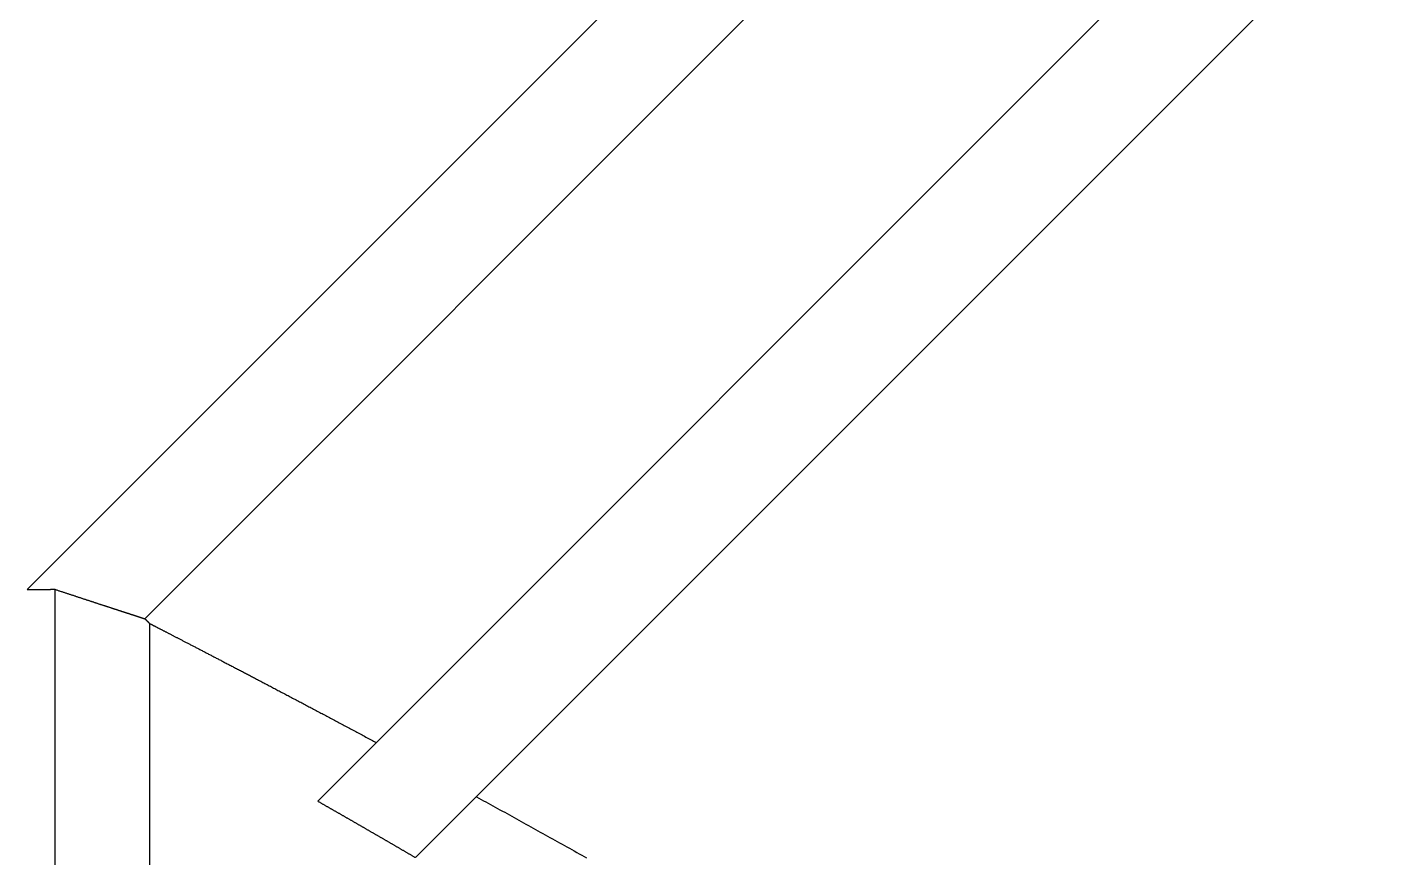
# Model space of a CAD drawing. Header units: millimetres. Extents: x -1292 to 2253, y 326 to 453.
# Drawn here: x 2092.69511 to 2092.73249, y 359.965 to 359.9878 of the extents above; entities that cross this region are included whole.
import ezdxf

# ---------------------------------------------------------------- set-up
doc = ezdxf.new("R2010")
doc.units = ezdxf.units.MM
doc.header["$LTSCALE"] = 0.5
doc.layers.add('Esgoto', color=5, linetype='ByLayer')

msp = doc.modelspace()

# ---------------------------------------------------------------- linework, layer by layer
at = {"layer": 'Esgoto', "color": 2}
for p, q in [((2092.751684, 360.028932), (2092.695111, 359.972359)), ((2092.751684, 360.024901), (2092.698341, 359.971558)), ((2092.758684, 360.022145), (2092.703091, 359.966551)), ((2092.760805, 360.020024), (2092.705781, 359.965)), ((2092.695111, 359.972359), (2092.695117, 359.972359)), ((2092.695117, 359.972359), (2092.695123, 359.972359)), ((2092.695123, 359.972359), (2092.695129, 359.972359)), ((2092.695129, 359.972359), (2092.695135, 359.972359)), ((2092.695135, 359.972359), (2092.695141, 359.972359)), ((2092.695141, 359.972359), (2092.695147, 359.972359)), ((2092.695147, 359.972359), (2092.695153, 359.972359)), ((2092.695153, 359.972359), (2092.695159, 359.972359)), ((2092.695159, 359.972359), (2092.695165, 359.972359)), ((2092.695165, 359.972359), (2092.695171, 359.972359)), ((2092.695171, 359.972359), (2092.695177, 359.97236)), ((2092.695177, 359.97236), (2092.695183, 359.97236)), ((2092.695183, 359.97236), (2092.695189, 359.97236)), ((2092.695189, 359.97236), (2092.695194, 359.97236)), ((2092.695194, 359.97236), (2092.6952, 359.97236)), ((2092.6952, 359.97236), (2092.695206, 359.97236)), ((2092.695206, 359.97236), (2092.695212, 359.97236)), ((2092.695212, 359.97236), (2092.695218, 359.97236)), ((2092.695218, 359.97236), (2092.695224, 359.97236)), ((2092.695224, 359.97236), (2092.69523, 359.97236)), ((2092.69523, 359.97236), (2092.695236, 359.97236)), ((2092.695236, 359.97236), (2092.695242, 359.97236)), ((2092.695242, 359.97236), (2092.695248, 359.97236)), ((2092.695248, 359.97236), (2092.695254, 359.97236)), ((2092.695254, 359.97236), (2092.69526, 359.97236)), ((2092.69526, 359.97236), (2092.695266, 359.97236)), ((2092.695266, 359.97236), (2092.695272, 359.972361)), ((2092.695272, 359.972361), (2092.695278, 359.972361)), ((2092.695278, 359.972361), (2092.695284, 359.972361)), ((2092.695284, 359.972361), (2092.69529, 359.972361)), ((2092.69529, 359.972361), (2092.695296, 359.972361)), ((2092.695296, 359.972361), (2092.695302, 359.972361)), ((2092.695302, 359.972361), (2092.695308, 359.972361)), ((2092.695308, 359.972361), (2092.695313, 359.972361)), ((2092.695313, 359.972361), (2092.695319, 359.972361)), ((2092.695319, 359.972361), (2092.695325, 359.972361)), ((2092.695325, 359.972361), (2092.695331, 359.972361)), ((2092.695331, 359.972361), (2092.695337, 359.972361)), ((2092.695337, 359.972361), (2092.695343, 359.972361)), ((2092.695343, 359.972361), (2092.695349, 359.972361)), ((2092.695349, 359.972361), (2092.695355, 359.972361)), ((2092.695355, 359.972361), (2092.695361, 359.972361)), ((2092.695361, 359.972361), (2092.695367, 359.972362)), ((2092.695367, 359.972362), (2092.695373, 359.972362)), ((2092.695373, 359.972362), (2092.695379, 359.972362)), ((2092.695379, 359.972362), (2092.695385, 359.972362)), ((2092.695385, 359.972362), (2092.695391, 359.972362)), ((2092.695391, 359.972362), (2092.695397, 359.972362)), ((2092.695397, 359.972362), (2092.695403, 359.972362)), ((2092.695403, 359.972362), (2092.695409, 359.972362)), ((2092.695409, 359.972362), (2092.695415, 359.972362)), ((2092.695415, 359.972362), (2092.695421, 359.972362)), ((2092.695421, 359.972362), (2092.695427, 359.972362)), ((2092.695427, 359.972362), (2092.695432, 359.972362)), ((2092.695432, 359.972362), (2092.695438, 359.972362)), ((2092.695438, 359.972362), (2092.695444, 359.972362)), ((2092.695444, 359.972362), (2092.69545, 359.972362)), ((2092.69545, 359.972362), (2092.695456, 359.972362)), ((2092.695456, 359.972362), (2092.695462, 359.972363)), ((2092.695462, 359.972363), (2092.695468, 359.972363)), ((2092.695468, 359.972363), (2092.695474, 359.972363)), ((2092.695474, 359.972363), (2092.69548, 359.972363)), ((2092.69548, 359.972363), (2092.695486, 359.972363)), ((2092.695486, 359.972363), (2092.695492, 359.972363)), ((2092.695492, 359.972363), (2092.695498, 359.972363)), ((2092.695498, 359.972363), (2092.695504, 359.972363)), ((2092.695504, 359.972363), (2092.69551, 359.972363)), ((2092.69551, 359.972363), (2092.695516, 359.972363)), ((2092.695516, 359.972363), (2092.695522, 359.972363)), ((2092.695522, 359.972363), (2092.695528, 359.972363)), ((2092.695528, 359.972363), (2092.695534, 359.972363)), ((2092.695534, 359.972363), (2092.69554, 359.972363)), ((2092.69554, 359.972363), (2092.695546, 359.972363)), ((2092.695546, 359.972363), (2092.695551, 359.972363)), ((2092.695551, 359.972363), (2092.695557, 359.972363)), ((2092.695557, 359.972363), (2092.695563, 359.972364)), ((2092.695563, 359.972364), (2092.695569, 359.972364)), ((2092.695569, 359.972364), (2092.695575, 359.972364)), ((2092.695575, 359.972364), (2092.695581, 359.972364)), ((2092.695581, 359.972364), (2092.695587, 359.972364)), ((2092.695587, 359.972364), (2092.695593, 359.972364)), ((2092.695593, 359.972364), (2092.695599, 359.972364)), ((2092.695599, 359.972364), (2092.695605, 359.972364)), ((2092.695605, 359.972364), (2092.695611, 359.972364)), ((2092.695611, 359.972364), (2092.695617, 359.972364)), ((2092.695617, 359.972364), (2092.695623, 359.972364)), ((2092.695623, 359.972364), (2092.695629, 359.972364)), ((2092.695629, 359.972364), (2092.695635, 359.972364)), ((2092.695635, 359.972364), (2092.695641, 359.972364)), ((2092.695641, 359.972364), (2092.695647, 359.972364)), ((2092.695647, 359.972364), (2092.695653, 359.972364)), ((2092.695653, 359.972364), (2092.695659, 359.972365)), ((2092.695659, 359.972365), (2092.695665, 359.972365)), ((2092.695665, 359.972365), (2092.69567, 359.972365)), ((2092.69567, 359.972365), (2092.695676, 359.972365)), ((2092.695676, 359.972365), (2092.695682, 359.972365)), ((2092.695682, 359.972365), (2092.695688, 359.972365)), ((2092.695688, 359.972365), (2092.695694, 359.972365)), ((2092.695694, 359.972365), (2092.6957, 359.972365)), ((2092.6957, 359.972365), (2092.695706, 359.972365)), ((2092.695706, 359.972365), (2092.695712, 359.972365)), ((2092.695712, 359.972365), (2092.695718, 359.972365)), ((2092.695718, 359.972365), (2092.695724, 359.972365)), ((2092.695724, 359.972365), (2092.69573, 359.972365)), ((2092.69573, 359.972365), (2092.695736, 359.972365)), ((2092.695736, 359.972365), (2092.695742, 359.972365)), ((2092.695742, 359.972365), (2092.695748, 359.972365)), ((2092.695748, 359.972365), (2092.695754, 359.972365)), ((2092.695754, 359.972365), (2092.69576, 359.972366)), ((2092.69576, 359.972366), (2092.695766, 359.972366)), ((2092.695766, 359.972366), (2092.695772, 359.972366)), ((2092.695772, 359.972366), (2092.695778, 359.972366)), ((2092.695778, 359.972366), (2092.695784, 359.972366)), ((2092.695784, 359.972366), (2092.695789, 359.972366)), ((2092.695789, 359.972366), (2092.695795, 359.972366)), ((2092.695795, 359.972366), (2092.695802, 359.972366)), ((2092.695802, 359.972366), (2092.695807, 359.972366)), ((2092.695807, 359.972366), (2092.695813, 359.972366)), ((2092.695813, 359.972366), (2092.695819, 359.972366)), ((2092.695819, 359.972366), (2092.695825, 359.972366)), ((2092.695825, 359.972366), (2092.695831, 359.972366)), ((2092.695831, 359.972366), (2092.695837, 359.972366)), ((2092.695837, 359.972366), (2092.695843, 359.972366)), ((2092.695843, 359.972366), (2092.695849, 359.972367)), ((2092.695849, 359.972367), (2092.695855, 359.972367)), ((2092.695855, 359.972367), (2092.695861, 359.972367)), ((2092.695861, 359.972367), (2092.695867, 359.972367)), ((2092.695867, 359.972367), (2092.695886, 359.97236)), ((2092.695867, 359.972367), (2092.695868, 359.918224)), ((2092.695886, 359.97236), (2092.695906, 359.972354)), ((2092.695906, 359.972354), (2092.695925, 359.972348)), ((2092.695925, 359.972348), (2092.695944, 359.972341)), ((2092.695944, 359.972341), (2092.695963, 359.972335)), ((2092.695963, 359.972335), (2092.695983, 359.972329)), ((2092.695983, 359.972329), (2092.696002, 359.972322)), ((2092.696002, 359.972322), (2092.696021, 359.972316)), ((2092.696021, 359.972316), (2092.69604, 359.97231)), ((2092.69604, 359.97231), (2092.696058, 359.972304)), ((2092.696058, 359.972304), (2092.696077, 359.972297)), ((2092.696077, 359.972297), (2092.696096, 359.972291)), ((2092.696096, 359.972291), (2092.696115, 359.972285)), ((2092.696115, 359.972285), (2092.696133, 359.972279)), ((2092.696133, 359.972279), (2092.696152, 359.972273)), ((2092.696152, 359.972273), (2092.696171, 359.972267)), ((2092.696171, 359.972267), (2092.696189, 359.97226)), ((2092.696189, 359.97226), (2092.696208, 359.972254)), ((2092.696208, 359.972254), (2092.696226, 359.972248)), ((2092.696226, 359.972248), (2092.696244, 359.972242)), ((2092.696244, 359.972242), (2092.696263, 359.972236)), ((2092.696263, 359.972236), (2092.696281, 359.97223)), ((2092.696281, 359.97223), (2092.696299, 359.972224)), ((2092.696299, 359.972224), (2092.696317, 359.972218)), ((2092.696317, 359.972218), (2092.696335, 359.972212)), ((2092.696335, 359.972212), (2092.696353, 359.972206)), ((2092.696353, 359.972206), (2092.696371, 359.972201)), ((2092.696371, 359.972201), (2092.696389, 359.972195)), ((2092.696389, 359.972195), (2092.696407, 359.972189)), ((2092.696407, 359.972189), (2092.696425, 359.972183)), ((2092.696425, 359.972183), (2092.696442, 359.972177)), ((2092.696442, 359.972177), (2092.69646, 359.972171)), ((2092.69646, 359.972171), (2092.696477, 359.972166)), ((2092.696477, 359.972166), (2092.696495, 359.97216)), ((2092.696495, 359.97216), (2092.696512, 359.972154)), ((2092.696512, 359.972154), (2092.69653, 359.972148)), ((2092.69653, 359.972148), (2092.696547, 359.972143)), ((2092.696547, 359.972143), (2092.696564, 359.972137)), ((2092.696564, 359.972137), (2092.696582, 359.972131)), ((2092.696582, 359.972131), (2092.696599, 359.972126)), ((2092.696599, 359.972126), (2092.696616, 359.97212)), ((2092.696616, 359.97212), (2092.696633, 359.972115)), ((2092.696633, 359.972115), (2092.69665, 359.972109)), ((2092.69665, 359.972109), (2092.696667, 359.972103)), ((2092.696667, 359.972103), (2092.696683, 359.972098)), ((2092.696683, 359.972098), (2092.6967, 359.972092)), ((2092.6967, 359.972092), (2092.696717, 359.972087)), ((2092.696717, 359.972087), (2092.696734, 359.972081)), ((2092.696734, 359.972081), (2092.69675, 359.972076)), ((2092.69675, 359.972076), (2092.696767, 359.972071)), ((2092.696767, 359.972071), (2092.696783, 359.972065)), ((2092.696783, 359.972065), (2092.6968, 359.97206)), ((2092.6968, 359.97206), (2092.696816, 359.972055)), ((2092.696816, 359.972055), (2092.696832, 359.972049)), ((2092.696832, 359.972049), (2092.696848, 359.972044)), ((2092.696848, 359.972044), (2092.696864, 359.972039)), ((2092.696864, 359.972039), (2092.69688, 359.972033)), ((2092.69688, 359.972033), (2092.696896, 359.972028)), ((2092.696896, 359.972028), (2092.696912, 359.972023)), ((2092.696912, 359.972023), (2092.696928, 359.972018)), ((2092.696928, 359.972018), (2092.696944, 359.972013)), ((2092.696944, 359.972013), (2092.69696, 359.972007)), ((2092.69696, 359.972007), (2092.696975, 359.972002)), ((2092.696975, 359.972002), (2092.696991, 359.971997)), ((2092.696991, 359.971997), (2092.697006, 359.971992)), ((2092.697006, 359.971992), (2092.697022, 359.971987)), ((2092.697022, 359.971987), (2092.697037, 359.971982)), ((2092.697037, 359.971982), (2092.697053, 359.971977)), ((2092.697053, 359.971977), (2092.697068, 359.971972)), ((2092.697068, 359.971972), (2092.697083, 359.971967)), ((2092.697083, 359.971967), (2092.697098, 359.971962)), ((2092.697098, 359.971962), (2092.697113, 359.971957)), ((2092.697113, 359.971957), (2092.697128, 359.971952)), ((2092.697128, 359.971952), (2092.697143, 359.971948)), ((2092.697143, 359.971948), (2092.697158, 359.971943)), ((2092.697158, 359.971943), (2092.697173, 359.971938)), ((2092.697173, 359.971938), (2092.697187, 359.971933)), ((2092.697187, 359.971933), (2092.697202, 359.971928)), ((2092.697202, 359.971928), (2092.697217, 359.971924)), ((2092.697217, 359.971924), (2092.697231, 359.971919)), ((2092.697231, 359.971919), (2092.697245, 359.971914)), ((2092.697245, 359.971914), (2092.69726, 359.971909)), ((2092.69726, 359.971909), (2092.697274, 359.971905)), ((2092.697274, 359.971905), (2092.697288, 359.9719)), ((2092.697288, 359.9719), (2092.697302, 359.971895)), ((2092.697302, 359.971895), (2092.697316, 359.971891)), ((2092.697316, 359.971891), (2092.69733, 359.971886)), ((2092.69733, 359.971886), (2092.697344, 359.971882)), ((2092.697344, 359.971882), (2092.697358, 359.971877)), ((2092.697358, 359.971877), (2092.697372, 359.971873)), ((2092.697372, 359.971873), (2092.697386, 359.971868)), ((2092.697386, 359.971868), (2092.697399, 359.971864)), ((2092.697399, 359.971864), (2092.697413, 359.97186)), ((2092.697413, 359.97186), (2092.697426, 359.971855)), ((2092.697426, 359.971855), (2092.69744, 359.971851)), ((2092.69744, 359.971851), (2092.697453, 359.971846)), ((2092.697453, 359.971846), (2092.697466, 359.971842)), ((2092.697466, 359.971842), (2092.697479, 359.971838)), ((2092.697479, 359.971838), (2092.697492, 359.971834)), ((2092.697492, 359.971834), (2092.697505, 359.971829)), ((2092.697505, 359.971829), (2092.697518, 359.971825)), ((2092.697518, 359.971825), (2092.697531, 359.971821)), ((2092.697531, 359.971821), (2092.697544, 359.971817)), ((2092.697544, 359.971817), (2092.697557, 359.971813)), ((2092.697557, 359.971813), (2092.697569, 359.971809)), ((2092.697569, 359.971809), (2092.697582, 359.971805)), ((2092.697582, 359.971805), (2092.697594, 359.9718)), ((2092.697594, 359.9718), (2092.697607, 359.971796)), ((2092.697607, 359.971796), (2092.697619, 359.971792)), ((2092.697619, 359.971792), (2092.697631, 359.971788)), ((2092.697631, 359.971788), (2092.697643, 359.971784)), ((2092.697643, 359.971784), (2092.697655, 359.971781)), ((2092.697655, 359.971781), (2092.697667, 359.971777)), ((2092.697667, 359.971777), (2092.697679, 359.971773)), ((2092.697679, 359.971773), (2092.697691, 359.971769)), ((2092.697691, 359.971769), (2092.697703, 359.971765)), ((2092.697703, 359.971765), (2092.697715, 359.971761)), ((2092.697715, 359.971761), (2092.697726, 359.971758)), ((2092.697726, 359.971758), (2092.697738, 359.971754)), ((2092.697738, 359.971754), (2092.697749, 359.97175)), ((2092.697749, 359.97175), (2092.697761, 359.971746)), ((2092.697761, 359.971746), (2092.697772, 359.971743)), ((2092.697772, 359.971743), (2092.697783, 359.971739)), ((2092.697783, 359.971739), (2092.697794, 359.971735)), ((2092.697794, 359.971735), (2092.697805, 359.971732)), ((2092.697805, 359.971732), (2092.697816, 359.971728)), ((2092.697816, 359.971728), (2092.697827, 359.971725)), ((2092.697827, 359.971725), (2092.697838, 359.971721)), ((2092.697838, 359.971721), (2092.697849, 359.971718)), ((2092.697849, 359.971718), (2092.697859, 359.971714)), ((2092.697859, 359.971714), (2092.69787, 359.971711)), ((2092.69787, 359.971711), (2092.69788, 359.971708)), ((2092.69788, 359.971708), (2092.697891, 359.971704)), ((2092.697891, 359.971704), (2092.697901, 359.971701)), ((2092.697901, 359.971701), (2092.697911, 359.971698)), ((2092.697911, 359.971698), (2092.697921, 359.971694)), ((2092.697921, 359.971694), (2092.697931, 359.971691)), ((2092.697931, 359.971691), (2092.697941, 359.971688)), ((2092.697941, 359.971688), (2092.697951, 359.971685)), ((2092.697951, 359.971685), (2092.697961, 359.971681)), ((2092.697961, 359.971681), (2092.69797, 359.971678)), ((2092.69797, 359.971678), (2092.69798, 359.971675)), ((2092.69798, 359.971675), (2092.69799, 359.971672)), ((2092.69799, 359.971672), (2092.697999, 359.971669)), ((2092.697999, 359.971669), (2092.698008, 359.971666)), ((2092.698008, 359.971666), (2092.698018, 359.971663)), ((2092.698018, 359.971663), (2092.698027, 359.97166)), ((2092.698027, 359.97166), (2092.698036, 359.971657)), ((2092.698036, 359.971657), (2092.698045, 359.971654)), ((2092.698045, 359.971654), (2092.698054, 359.971651)), ((2092.698054, 359.971651), (2092.698063, 359.971648)), ((2092.698063, 359.971648), (2092.698071, 359.971646)), ((2092.698071, 359.971646), (2092.69808, 359.971643)), ((2092.69808, 359.971643), (2092.698089, 359.97164)), ((2092.698089, 359.97164), (2092.698097, 359.971637)), ((2092.698097, 359.971637), (2092.698105, 359.971635)), ((2092.698105, 359.971635), (2092.698114, 359.971632)), ((2092.698114, 359.971632), (2092.698122, 359.971629)), ((2092.698122, 359.971629), (2092.69813, 359.971627)), ((2092.69813, 359.971627), (2092.698138, 359.971624)), ((2092.698138, 359.971624), (2092.698146, 359.971621)), ((2092.698146, 359.971621), (2092.698154, 359.971619)), ((2092.698154, 359.971619), (2092.698162, 359.971616)), ((2092.698162, 359.971616), (2092.698169, 359.971614)), ((2092.698169, 359.971614), (2092.698177, 359.971611)), ((2092.698177, 359.971611), (2092.698184, 359.971609)), ((2092.698184, 359.971609), (2092.698192, 359.971607)), ((2092.698192, 359.971607), (2092.698199, 359.971604)), ((2092.698199, 359.971604), (2092.698206, 359.971602)), ((2092.698206, 359.971602), (2092.698213, 359.9716)), ((2092.698213, 359.9716), (2092.69822, 359.971597)), ((2092.69822, 359.971597), (2092.698227, 359.971595)), ((2092.698227, 359.971595), (2092.698234, 359.971593)), ((2092.698234, 359.971593), (2092.698241, 359.971591)), ((2092.698241, 359.971591), (2092.698248, 359.971589)), ((2092.698248, 359.971589), (2092.698254, 359.971586)), ((2092.698254, 359.971586), (2092.698261, 359.971584)), ((2092.698261, 359.971584), (2092.698267, 359.971582)), ((2092.698267, 359.971582), (2092.698273, 359.97158)), ((2092.698273, 359.97158), (2092.698279, 359.971578)), ((2092.698279, 359.971578), (2092.698285, 359.971576)), ((2092.698285, 359.971576), (2092.698291, 359.971574)), ((2092.698291, 359.971574), (2092.698297, 359.971572)), ((2092.698297, 359.971572), (2092.698303, 359.971571)), ((2092.698303, 359.971571), (2092.698309, 359.971569)), ((2092.698309, 359.971569), (2092.698314, 359.971567)), ((2092.698314, 359.971567), (2092.69832, 359.971565)), ((2092.69832, 359.971565), (2092.698325, 359.971563)), ((2092.698325, 359.971563), (2092.698331, 359.971562)), ((2092.698331, 359.971562), (2092.698336, 359.97156)), ((2092.698336, 359.97156), (2092.698341, 359.971558)), ((2092.698342, 359.971557), (2092.698341, 359.971558)), ((2092.698343, 359.971556), (2092.698342, 359.971557)), ((2092.698344, 359.971555), (2092.698343, 359.971556)), ((2092.698345, 359.971554), (2092.698344, 359.971555)), ((2092.698346, 359.971553), (2092.698345, 359.971554)), ((2092.698347, 359.971552), (2092.698346, 359.971553)), ((2092.698348, 359.971551), (2092.698347, 359.971552)), ((2092.698349, 359.97155), (2092.698348, 359.971551)), ((2092.69835, 359.971549), (2092.698349, 359.97155)), ((2092.698351, 359.971548), (2092.69835, 359.971549)), ((2092.698352, 359.971547), (2092.698351, 359.971548)), ((2092.698353, 359.971546), (2092.698352, 359.971547)), ((2092.698354, 359.971545), (2092.698353, 359.971546)), ((2092.698355, 359.971544), (2092.698354, 359.971545)), ((2092.698356, 359.971543), (2092.698355, 359.971544)), ((2092.698357, 359.971542), (2092.698356, 359.971543)), ((2092.698358, 359.971541), (2092.698357, 359.971542)), ((2092.698359, 359.97154), (2092.698358, 359.971541)), ((2092.69836, 359.971539), (2092.698359, 359.97154)), ((2092.698361, 359.971538), (2092.69836, 359.971539)), ((2092.698362, 359.971537), (2092.698361, 359.971538)), ((2092.698363, 359.971536), (2092.698362, 359.971537)), ((2092.698364, 359.971535), (2092.698363, 359.971536)), ((2092.698365, 359.971534), (2092.698364, 359.971535)), ((2092.698366, 359.971533), (2092.698365, 359.971534)), ((2092.698367, 359.971532), (2092.698366, 359.971533)), ((2092.698368, 359.971531), (2092.698367, 359.971532)), ((2092.698369, 359.97153), (2092.698368, 359.971531)), ((2092.69837, 359.971529), (2092.698369, 359.97153)), ((2092.698371, 359.971528), (2092.69837, 359.971529)), ((2092.698372, 359.971527), (2092.698371, 359.971528)), ((2092.698373, 359.971526), (2092.698372, 359.971527)), ((2092.698374, 359.971525), (2092.698373, 359.971526)), ((2092.698375, 359.971524), (2092.698374, 359.971525)), ((2092.698376, 359.971523), (2092.698375, 359.971524)), ((2092.698377, 359.971522), (2092.698376, 359.971523)), ((2092.698378, 359.971521), (2092.698377, 359.971522)), ((2092.698379, 359.97152), (2092.698378, 359.971521)), ((2092.69838, 359.971519), (2092.698379, 359.97152)), ((2092.698381, 359.971518), (2092.69838, 359.971519)), ((2092.698382, 359.971517), (2092.698381, 359.971518)), ((2092.698383, 359.971516), (2092.698382, 359.971517)), ((2092.698384, 359.971515), (2092.698383, 359.971516)), ((2092.698385, 359.971514), (2092.698384, 359.971515)), ((2092.698386, 359.971513), (2092.698385, 359.971514)), ((2092.698387, 359.971512), (2092.698386, 359.971513)), ((2092.698388, 359.971511), (2092.698387, 359.971512)), ((2092.698389, 359.97151), (2092.698388, 359.971511)), ((2092.69839, 359.971509), (2092.698389, 359.97151)), ((2092.698391, 359.971508), (2092.69839, 359.971509)), ((2092.698392, 359.971507), (2092.698391, 359.971508)), ((2092.698393, 359.971506), (2092.698392, 359.971507)), ((2092.698394, 359.971505), (2092.698393, 359.971506)), ((2092.698395, 359.971504), (2092.698394, 359.971505)), ((2092.698396, 359.971503), (2092.698395, 359.971504)), ((2092.698397, 359.971502), (2092.698396, 359.971503)), ((2092.698398, 359.971501), (2092.698397, 359.971502)), ((2092.698399, 359.9715), (2092.698398, 359.971501)), ((2092.6984, 359.971499), (2092.698399, 359.9715)), ((2092.698401, 359.971498), (2092.6984, 359.971499)), ((2092.698402, 359.971497), (2092.698401, 359.971498)), ((2092.698403, 359.971496), (2092.698402, 359.971497)), ((2092.698404, 359.971495), (2092.698403, 359.971496)), ((2092.698405, 359.971494), (2092.698404, 359.971495)), ((2092.698406, 359.971493), (2092.698405, 359.971494)), ((2092.698407, 359.971492), (2092.698406, 359.971493)), ((2092.698408, 359.971491), (2092.698407, 359.971492)), ((2092.698409, 359.97149), (2092.698408, 359.971491)), ((2092.69841, 359.971489), (2092.698409, 359.97149)), ((2092.698411, 359.971488), (2092.69841, 359.971489)), ((2092.698412, 359.971487), (2092.698411, 359.971488)), ((2092.698413, 359.971486), (2092.698412, 359.971487)), ((2092.698414, 359.971485), (2092.698413, 359.971486)), ((2092.698415, 359.971484), (2092.698414, 359.971485)), ((2092.698416, 359.971483), (2092.698415, 359.971484)), ((2092.698417, 359.971482), (2092.698416, 359.971483)), ((2092.698418, 359.971481), (2092.698417, 359.971482)), ((2092.698419, 359.97148), (2092.698418, 359.971481)), ((2092.69842, 359.971479), (2092.698419, 359.97148)), ((2092.698421, 359.971478), (2092.69842, 359.971479)), ((2092.698422, 359.971477), (2092.698421, 359.971478)), ((2092.698423, 359.971476), (2092.698422, 359.971477)), ((2092.698424, 359.971475), (2092.698423, 359.971476)), ((2092.698425, 359.971474), (2092.698424, 359.971475)), ((2092.698426, 359.971473), (2092.698425, 359.971474)), ((2092.698427, 359.971472), (2092.698426, 359.971473)), ((2092.698428, 359.971471), (2092.698427, 359.971472)), ((2092.698429, 359.97147), (2092.698428, 359.971471)), ((2092.69843, 359.971469), (2092.698429, 359.97147)), ((2092.698431, 359.971468), (2092.69843, 359.971469)), ((2092.698432, 359.971467), (2092.698431, 359.971468)), ((2092.698433, 359.971466), (2092.698432, 359.971467)), ((2092.698434, 359.971465), (2092.698433, 359.971466)), ((2092.698435, 359.971464), (2092.698434, 359.971465)), ((2092.698436, 359.971463), (2092.698435, 359.971464)), ((2092.698437, 359.971462), (2092.698436, 359.971463)), ((2092.698438, 359.971461), (2092.698437, 359.971462)), ((2092.698439, 359.97146), (2092.698438, 359.971461)), ((2092.69844, 359.971459), (2092.698439, 359.97146)), ((2092.698441, 359.971458), (2092.69844, 359.971459)), ((2092.698442, 359.971457), (2092.698441, 359.971458)), ((2092.698443, 359.971456), (2092.698442, 359.971457)), ((2092.698444, 359.971455), (2092.698443, 359.971456)), ((2092.698445, 359.971454), (2092.698444, 359.971455)), ((2092.698446, 359.971453), (2092.698445, 359.971454)), ((2092.698447, 359.971452), (2092.698446, 359.971453)), ((2092.698448, 359.971451), (2092.698447, 359.971452)), ((2092.698449, 359.97145), (2092.698448, 359.971451)), ((2092.69845, 359.971449), (2092.698449, 359.97145)), ((2092.698451, 359.971448), (2092.69845, 359.971449)), ((2092.698452, 359.971447), (2092.698451, 359.971448)), ((2092.698453, 359.971446), (2092.698452, 359.971447)), ((2092.698454, 359.971445), (2092.698453, 359.971446)), ((2092.698455, 359.971444), (2092.698454, 359.971445)), ((2092.698456, 359.971443), (2092.698455, 359.971444)), ((2092.698457, 359.971442), (2092.698456, 359.971443)), ((2092.698458, 359.971441), (2092.698457, 359.971442)), ((2092.698459, 359.97144), (2092.698458, 359.971441)), ((2092.69846, 359.971439), (2092.698459, 359.97144)), ((2092.698461, 359.971438), (2092.69846, 359.971439)), ((2092.698462, 359.971437), (2092.698461, 359.971438)), ((2092.698463, 359.971436), (2092.698462, 359.971437)), ((2092.698464, 359.971435), (2092.698463, 359.971436)), ((2092.698465, 359.971434), (2092.698464, 359.971435)), ((2092.698466, 359.971433), (2092.698465, 359.971434)), ((2092.698467, 359.971432), (2092.698466, 359.971433)), ((2092.698468, 359.971431), (2092.698467, 359.971432)), ((2092.698468, 359.971431), (2092.698476, 359.971427)), ((2092.698468, 359.971431), (2092.698469, 359.920825)), ((2092.698476, 359.971427), (2092.698484, 359.971423)), ((2092.698484, 359.971423), (2092.698492, 359.971419)), ((2092.698492, 359.971419), (2092.6985, 359.971415)), ((2092.6985, 359.971415), (2092.698509, 359.97141)), ((2092.698509, 359.97141), (2092.698518, 359.971406)), ((2092.698518, 359.971406), (2092.698526, 359.971401)), ((2092.698526, 359.971401), (2092.698536, 359.971396)), ((2092.698536, 359.971396), (2092.698545, 359.971392)), ((2092.698545, 359.971392), (2092.698554, 359.971387)), ((2092.698554, 359.971387), (2092.698564, 359.971382)), ((2092.698564, 359.971382), (2092.698574, 359.971377)), ((2092.698574, 359.971377), (2092.698583, 359.971372)), ((2092.698583, 359.971372), (2092.698593, 359.971367)), ((2092.698593, 359.971367), (2092.698604, 359.971361)), ((2092.698604, 359.971361), (2092.698614, 359.971356)), ((2092.698614, 359.971356), (2092.698625, 359.97135)), ((2092.698625, 359.97135), (2092.698635, 359.971345)), ((2092.698635, 359.971345), (2092.698646, 359.971339)), ((2092.698646, 359.971339), (2092.698657, 359.971334)), ((2092.698657, 359.971334), (2092.698669, 359.971328)), ((2092.698669, 359.971328), (2092.69868, 359.971322)), ((2092.69868, 359.971322), (2092.698691, 359.971316)), ((2092.698691, 359.971316), (2092.698703, 359.97131)), ((2092.698703, 359.97131), (2092.698715, 359.971304)), ((2092.698715, 359.971304), (2092.698727, 359.971298)), ((2092.698727, 359.971298), (2092.698739, 359.971291)), ((2092.698739, 359.971291), (2092.698752, 359.971285)), ((2092.698752, 359.971285), (2092.698764, 359.971279)), ((2092.698764, 359.971279), (2092.698777, 359.971272)), ((2092.698777, 359.971272), (2092.698789, 359.971265)), ((2092.698789, 359.971265), (2092.698802, 359.971259)), ((2092.698802, 359.971259), (2092.698816, 359.971252)), ((2092.698816, 359.971252), (2092.698829, 359.971245)), ((2092.698829, 359.971245), (2092.698842, 359.971238)), ((2092.698842, 359.971238), (2092.698856, 359.971231)), ((2092.698856, 359.971231), (2092.69887, 359.971224)), ((2092.69887, 359.971224), (2092.698884, 359.971217)), ((2092.698884, 359.971217), (2092.698898, 359.97121)), ((2092.698898, 359.97121), (2092.698912, 359.971202)), ((2092.698912, 359.971202), (2092.698926, 359.971195)), ((2092.698926, 359.971195), (2092.698941, 359.971187)), ((2092.698941, 359.971187), (2092.698955, 359.97118)), ((2092.698955, 359.97118), (2092.69897, 359.971172)), ((2092.69897, 359.971172), (2092.698985, 359.971165)), ((2092.698985, 359.971165), (2092.699, 359.971157)), ((2092.699, 359.971157), (2092.699015, 359.971149)), ((2092.699015, 359.971149), (2092.699031, 359.971141)), ((2092.699031, 359.971141), (2092.699046, 359.971133)), ((2092.699046, 359.971133), (2092.699062, 359.971125)), ((2092.699062, 359.971125), (2092.699078, 359.971116)), ((2092.699078, 359.971116), (2092.699094, 359.971108)), ((2092.699094, 359.971108), (2092.69911, 359.9711)), ((2092.69911, 359.9711), (2092.699126, 359.971091)), ((2092.699126, 359.971091), (2092.699143, 359.971083)), ((2092.699143, 359.971083), (2092.699159, 359.971074)), ((2092.699159, 359.971074), (2092.699176, 359.971066)), ((2092.699176, 359.971066), (2092.699193, 359.971057)), ((2092.699193, 359.971057), (2092.69921, 359.971048)), ((2092.69921, 359.971048), (2092.699227, 359.971039)), ((2092.699227, 359.971039), (2092.699244, 359.97103)), ((2092.699244, 359.97103), (2092.699262, 359.971021)), ((2092.699262, 359.971021), (2092.699279, 359.971012)), ((2092.699279, 359.971012), (2092.699297, 359.971003)), ((2092.699297, 359.971003), (2092.699315, 359.970994)), ((2092.699315, 359.970994), (2092.699333, 359.970984)), ((2092.699333, 359.970984), (2092.699351, 359.970975)), ((2092.699351, 359.970975), (2092.69937, 359.970966)), ((2092.69937, 359.970966), (2092.699388, 359.970956)), ((2092.699388, 359.970956), (2092.699407, 359.970946)), ((2092.699407, 359.970946), (2092.699425, 359.970937)), ((2092.699425, 359.970937), (2092.699444, 359.970927)), ((2092.699444, 359.970927), (2092.699463, 359.970917)), ((2092.699463, 359.970917), (2092.699482, 359.970907)), ((2092.699482, 359.970907), (2092.699501, 359.970897)), ((2092.699501, 359.970897), (2092.699521, 359.970887)), ((2092.699521, 359.970887), (2092.69954, 359.970877)), ((2092.69954, 359.970877), (2092.69956, 359.970867)), ((2092.69956, 359.970867), (2092.69958, 359.970857)), ((2092.69958, 359.970857), (2092.6996, 359.970846)), ((2092.6996, 359.970846), (2092.69962, 359.970836)), ((2092.69962, 359.970836), (2092.69964, 359.970825)), ((2092.69964, 359.970825), (2092.69966, 359.970815)), ((2092.69966, 359.970815), (2092.699681, 359.970804)), ((2092.699681, 359.970804), (2092.699701, 359.970794)), ((2092.699701, 359.970794), (2092.699722, 359.970783)), ((2092.699722, 359.970783), (2092.699743, 359.970772)), ((2092.699743, 359.970772), (2092.699764, 359.970761)), ((2092.699764, 359.970761), (2092.699785, 359.97075)), ((2092.699785, 359.97075), (2092.699806, 359.970739)), ((2092.699806, 359.970739), (2092.699828, 359.970728)), ((2092.699828, 359.970728), (2092.699849, 359.970717)), ((2092.699849, 359.970717), (2092.699871, 359.970706)), ((2092.699871, 359.970706), (2092.699892, 359.970694)), ((2092.699892, 359.970694), (2092.699914, 359.970683)), ((2092.699914, 359.970683), (2092.699936, 359.970672)), ((2092.699936, 359.970672), (2092.699959, 359.97066)), ((2092.699959, 359.97066), (2092.699981, 359.970649)), ((2092.699981, 359.970649), (2092.700003, 359.970637)), ((2092.700003, 359.970637), (2092.700026, 359.970625)), ((2092.700026, 359.970625), (2092.700048, 359.970613)), ((2092.700048, 359.970613), (2092.700071, 359.970602)), ((2092.700071, 359.970602), (2092.700094, 359.97059)), ((2092.700094, 359.97059), (2092.700117, 359.970578)), ((2092.700117, 359.970578), (2092.70014, 359.970566)), ((2092.70014, 359.970566), (2092.700163, 359.970554)), ((2092.700163, 359.970554), (2092.700186, 359.970542)), ((2092.700186, 359.970542), (2092.70021, 359.970529)), ((2092.70021, 359.970529), (2092.700234, 359.970517)), ((2092.700234, 359.970517), (2092.700257, 359.970505)), ((2092.700257, 359.970505), (2092.700281, 359.970492)), ((2092.700281, 359.970492), (2092.700305, 359.97048)), ((2092.700305, 359.97048), (2092.700329, 359.970467)), ((2092.700329, 359.970467), (2092.700353, 359.970455)), ((2092.700353, 359.970455), (2092.700378, 359.970442)), ((2092.700378, 359.970442), (2092.700402, 359.970429)), ((2092.700402, 359.970429), (2092.700426, 359.970417)), ((2092.700426, 359.970417), (2092.700451, 359.970404)), ((2092.700451, 359.970404), (2092.700476, 359.970391)), ((2092.700476, 359.970391), (2092.700501, 359.970378)), ((2092.700501, 359.970378), (2092.700526, 359.970365)), ((2092.700526, 359.970365), (2092.700551, 359.970352)), ((2092.700551, 359.970352), (2092.700576, 359.970339)), ((2092.700576, 359.970339), (2092.700601, 359.970325)), ((2092.700601, 359.970325), (2092.700627, 359.970312)), ((2092.700627, 359.970312), (2092.700652, 359.970299)), ((2092.700652, 359.970299), (2092.700678, 359.970285)), ((2092.700678, 359.970285), (2092.700704, 359.970272)), ((2092.700704, 359.970272), (2092.70073, 359.970259)), ((2092.70073, 359.970259), (2092.700756, 359.970245)), ((2092.700756, 359.970245), (2092.700782, 359.970231)), ((2092.700782, 359.970231), (2092.700808, 359.970218)), ((2092.700808, 359.970218), (2092.700834, 359.970204)), ((2092.700834, 359.970204), (2092.700861, 359.97019)), ((2092.700861, 359.97019), (2092.700887, 359.970176)), ((2092.700887, 359.970176), (2092.700914, 359.970162)), ((2092.700914, 359.970162), (2092.700941, 359.970148)), ((2092.700941, 359.970148), (2092.700967, 359.970134)), ((2092.700967, 359.970134), (2092.700994, 359.97012)), ((2092.700994, 359.97012), (2092.701021, 359.970106)), ((2092.701021, 359.970106), (2092.701049, 359.970092)), ((2092.701049, 359.970092), (2092.701076, 359.970078)), ((2092.701076, 359.970078), (2092.701103, 359.970063)), ((2092.701103, 359.970063), (2092.701131, 359.970049)), ((2092.701131, 359.970049), (2092.701158, 359.970034)), ((2092.701158, 359.970034), (2092.701186, 359.97002)), ((2092.701186, 359.97002), (2092.701214, 359.970005)), ((2092.701214, 359.970005), (2092.701242, 359.969991)), ((2092.701242, 359.969991), (2092.70127, 359.969976)), ((2092.70127, 359.969976), (2092.701298, 359.969962)), ((2092.701298, 359.969962), (2092.701326, 359.969947)), ((2092.701326, 359.969947), (2092.701354, 359.969932)), ((2092.701354, 359.969932), (2092.701382, 359.969917)), ((2092.701382, 359.969917), (2092.701411, 359.969902)), ((2092.701411, 359.969902), (2092.701439, 359.969887)), ((2092.701439, 359.969887), (2092.701468, 359.969872)), ((2092.701468, 359.969872), (2092.701497, 359.969857)), ((2092.701497, 359.969857), (2092.701526, 359.969842)), ((2092.701526, 359.969842), (2092.701555, 359.969827)), ((2092.701555, 359.969827), (2092.701584, 359.969811)), ((2092.701584, 359.969811), (2092.701613, 359.969796)), ((2092.701613, 359.969796), (2092.701642, 359.969781)), ((2092.701642, 359.969781), (2092.701671, 359.969765)), ((2092.701671, 359.969765), (2092.701701, 359.96975)), ((2092.701701, 359.96975), (2092.70173, 359.969734)), ((2092.70173, 359.969734), (2092.70176, 359.969719)), ((2092.70176, 359.969719), (2092.70179, 359.969703)), ((2092.70179, 359.969703), (2092.701819, 359.969688)), ((2092.701819, 359.969688), (2092.701849, 359.969672)), ((2092.701849, 359.969672), (2092.701879, 359.969656)), ((2092.701879, 359.969656), (2092.701909, 359.96964)), ((2092.701909, 359.96964), (2092.701939, 359.969625)), ((2092.701939, 359.969625), (2092.70197, 359.969609)), ((2092.70197, 359.969609), (2092.702, 359.969593)), ((2092.702, 359.969593), (2092.70203, 359.969577)), ((2092.70203, 359.969577), (2092.702061, 359.969561)), ((2092.702061, 359.969561), (2092.702091, 359.969545)), ((2092.702091, 359.969545), (2092.702122, 359.969529)), ((2092.702122, 359.969529), (2092.702153, 359.969512)), ((2092.702153, 359.969512), (2092.702184, 359.969496)), ((2092.702184, 359.969496), (2092.702215, 359.96948)), ((2092.702215, 359.96948), (2092.702246, 359.969464)), ((2092.702246, 359.969464), (2092.702277, 359.969447)), ((2092.702277, 359.969447), (2092.702308, 359.969431)), ((2092.702308, 359.969431), (2092.702339, 359.969414)), ((2092.702339, 359.969414), (2092.70237, 359.969398)), ((2092.70237, 359.969398), (2092.702402, 359.969381)), ((2092.702402, 359.969381), (2092.702433, 359.969364)), ((2092.702433, 359.969364), (2092.702465, 359.969348)), ((2092.702465, 359.969348), (2092.702496, 359.969331)), ((2092.702496, 359.969331), (2092.702528, 359.969314)), ((2092.702528, 359.969314), (2092.70256, 359.969298)), ((2092.70256, 359.969298), (2092.702592, 359.969281)), ((2092.702592, 359.969281), (2092.702624, 359.969264)), ((2092.702624, 359.969264), (2092.702656, 359.969247)), ((2092.702656, 359.969247), (2092.702688, 359.96923)), ((2092.702688, 359.96923), (2092.70272, 359.969213)), ((2092.70272, 359.969213), (2092.702752, 359.969196)), ((2092.702752, 359.969196), (2092.702785, 359.969179)), ((2092.702785, 359.969179), (2092.702817, 359.969162)), ((2092.702817, 359.969162), (2092.70285, 359.969144)), ((2092.70285, 359.969144), (2092.702882, 359.969127)), ((2092.702882, 359.969127), (2092.702915, 359.96911)), ((2092.702915, 359.96911), (2092.702948, 359.969093)), ((2092.702948, 359.969093), (2092.70298, 359.969075)), ((2092.70298, 359.969075), (2092.703013, 359.969058)), ((2092.703013, 359.969058), (2092.703046, 359.969041)), ((2092.703046, 359.969041), (2092.703079, 359.969023)), ((2092.703079, 359.969023), (2092.703112, 359.969005)), ((2092.703112, 359.969005), (2092.703145, 359.968988)), ((2092.703145, 359.968988), (2092.703178, 359.96897)), ((2092.703178, 359.96897), (2092.703212, 359.968953)), ((2092.703212, 359.968953), (2092.703245, 359.968935)), ((2092.703245, 359.968935), (2092.703279, 359.968917)), ((2092.703279, 359.968917), (2092.703312, 359.9689)), ((2092.703312, 359.9689), (2092.703345, 359.968882)), ((2092.703345, 359.968882), (2092.703379, 359.968864)), ((2092.703379, 359.968864), (2092.703413, 359.968846)), ((2092.703413, 359.968846), (2092.703446, 359.968828)), ((2092.703446, 359.968828), (2092.70348, 359.96881)), ((2092.70348, 359.96881), (2092.703514, 359.968792)), ((2092.703514, 359.968792), (2092.703548, 359.968774)), ((2092.703548, 359.968774), (2092.703582, 359.968756)), ((2092.703582, 359.968756), (2092.703616, 359.968738)), ((2092.703616, 359.968738), (2092.70365, 359.96872)), ((2092.70365, 359.96872), (2092.703684, 359.968702)), ((2092.703684, 359.968702), (2092.703719, 359.968683)), ((2092.703719, 359.968683), (2092.703753, 359.968665)), ((2092.703753, 359.968665), (2092.703787, 359.968647)), ((2092.703787, 359.968647), (2092.703822, 359.968629)), ((2092.703822, 359.968629), (2092.703856, 359.96861)), ((2092.703856, 359.96861), (2092.703891, 359.968592)), ((2092.703891, 359.968592), (2092.703925, 359.968573)), ((2092.703925, 359.968573), (2092.70396, 359.968555)), ((2092.70396, 359.968555), (2092.703994, 359.968536)), ((2092.703994, 359.968536), (2092.704029, 359.968518)), ((2092.704029, 359.968518), (2092.704064, 359.968499)), ((2092.704064, 359.968499), (2092.704099, 359.968481)), ((2092.704099, 359.968481), (2092.704134, 359.968462)), ((2092.704134, 359.968462), (2092.704169, 359.968444)), ((2092.704169, 359.968444), (2092.704204, 359.968425)), ((2092.704204, 359.968425), (2092.704239, 359.968406)), ((2092.704239, 359.968406), (2092.704274, 359.968387)), ((2092.704274, 359.968387), (2092.704309, 359.968369)), ((2092.704309, 359.968369), (2092.704344, 359.96835)), ((2092.704344, 359.96835), (2092.70438, 359.968331)), ((2092.70438, 359.968331), (2092.704415, 359.968312)), ((2092.704415, 359.968312), (2092.70445, 359.968293)), ((2092.70445, 359.968293), (2092.704486, 359.968274)), ((2092.704486, 359.968274), (2092.704521, 359.968255)), ((2092.704521, 359.968255), (2092.704557, 359.968236)), ((2092.704557, 359.968236), (2092.704592, 359.968217)), ((2092.704592, 359.968217), (2092.704628, 359.968198)), ((2092.704628, 359.968198), (2092.704664, 359.968179)), ((2092.704664, 359.968179), (2092.704699, 359.96816)), ((2092.703091, 359.966551), (2092.703105, 359.966543)), ((2092.703105, 359.966543), (2092.703119, 359.966536)), ((2092.703119, 359.966536), (2092.703133, 359.966528)), ((2092.703133, 359.966528), (2092.703147, 359.96652)), ((2092.703147, 359.96652), (2092.703161, 359.966512)), ((2092.703161, 359.966512), (2092.703175, 359.966504)), ((2092.703175, 359.966504), (2092.703189, 359.966496)), ((2092.703189, 359.966496), (2092.703203, 359.966488)), ((2092.703203, 359.966488), (2092.703217, 359.96648)), ((2092.703217, 359.96648), (2092.703231, 359.966472)), ((2092.703231, 359.966472), (2092.703245, 359.966464)), ((2092.703245, 359.966464), (2092.703258, 359.966456)), ((2092.703258, 359.966456), (2092.703272, 359.966448)), ((2092.703272, 359.966448), (2092.703286, 359.96644)), ((2092.703286, 359.96644), (2092.7033, 359.966432)), ((2092.7033, 359.966432), (2092.703314, 359.966424)), ((2092.703314, 359.966424), (2092.703328, 359.966416)), ((2092.703328, 359.966416), (2092.703342, 359.966408)), ((2092.703342, 359.966408), (2092.703356, 359.9664)), ((2092.703356, 359.9664), (2092.70337, 359.966392)), ((2092.70337, 359.966392), (2092.703384, 359.966384)), ((2092.703384, 359.966384), (2092.703398, 359.966376)), ((2092.703398, 359.966376), (2092.703412, 359.966368)), ((2092.703412, 359.966368), (2092.703426, 359.96636)), ((2092.703426, 359.96636), (2092.70344, 359.966352)), ((2092.70344, 359.966352), (2092.703454, 359.966344)), ((2092.703454, 359.966344), (2092.703468, 359.966337)), ((2092.703468, 359.966337), (2092.703482, 359.966329)), ((2092.703482, 359.966329), (2092.703496, 359.966321)), ((2092.703496, 359.966321), (2092.703509, 359.966313)), ((2092.703509, 359.966313), (2092.703523, 359.966305)), ((2092.703523, 359.966305), (2092.703537, 359.966297)), ((2092.707451, 359.96667), (2092.707516, 359.966635)), ((2092.707516, 359.966635), (2092.70758, 359.9666)), ((2092.70758, 359.9666), (2092.707645, 359.966564)), ((2092.707645, 359.966564), (2092.70771, 359.966529)), ((2092.70771, 359.966529), (2092.707775, 359.966493)), ((2092.707775, 359.966493), (2092.707839, 359.966458)), ((2092.707839, 359.966458), (2092.707904, 359.966422)), ((2092.707904, 359.966422), (2092.707969, 359.966387)), ((2092.707969, 359.966387), (2092.708033, 359.966351)), ((2092.708033, 359.966351), (2092.708098, 359.966316)), ((2092.708098, 359.966316), (2092.708163, 359.96628)), ((2092.703537, 359.966297), (2092.703551, 359.966289)), ((2092.703551, 359.966289), (2092.703565, 359.966281)), ((2092.703565, 359.966281), (2092.703579, 359.966273)), ((2092.703579, 359.966273), (2092.703593, 359.966265)), ((2092.703593, 359.966265), (2092.703607, 359.966257)), ((2092.703607, 359.966257), (2092.703621, 359.966249)), ((2092.703621, 359.966249), (2092.703635, 359.966241)), ((2092.703635, 359.966241), (2092.703649, 359.966233)), ((2092.703649, 359.966233), (2092.703663, 359.966225)), ((2092.703663, 359.966225), (2092.703677, 359.966217)), ((2092.703677, 359.966217), (2092.703691, 359.966209)), ((2092.703691, 359.966209), (2092.703705, 359.966201)), ((2092.703705, 359.966201), (2092.703719, 359.966193)), ((2092.703719, 359.966193), (2092.703733, 359.966185)), ((2092.703733, 359.966185), (2092.703747, 359.966177)), ((2092.703747, 359.966177), (2092.70376, 359.966169)), ((2092.70376, 359.966169), (2092.703774, 359.966161)), ((2092.703774, 359.966161), (2092.703788, 359.966153)), ((2092.703788, 359.966153), (2092.703802, 359.966145)), ((2092.703802, 359.966145), (2092.703816, 359.966137)), ((2092.703816, 359.966137), (2092.70383, 359.966129)), ((2092.70383, 359.966129), (2092.703844, 359.966121)), ((2092.703844, 359.966121), (2092.703858, 359.966113)), ((2092.703858, 359.966113), (2092.703872, 359.966105)), ((2092.703872, 359.966105), (2092.703886, 359.966097)), ((2092.703886, 359.966097), (2092.7039, 359.966089)), ((2092.7039, 359.966089), (2092.703914, 359.966081)), ((2092.703914, 359.966081), (2092.703928, 359.966073)), ((2092.703928, 359.966073), (2092.703942, 359.966065)), ((2092.703942, 359.966065), (2092.703956, 359.966057)), ((2092.703956, 359.966057), (2092.70397, 359.966049)), ((2092.70397, 359.966049), (2092.703983, 359.966041)), ((2092.703983, 359.966041), (2092.703997, 359.966033)), ((2092.703997, 359.966033), (2092.704011, 359.966025)), ((2092.704011, 359.966025), (2092.704025, 359.966017)), ((2092.704025, 359.966017), (2092.704039, 359.966009)), ((2092.704039, 359.966009), (2092.704053, 359.966001)), ((2092.704053, 359.966001), (2092.704067, 359.965993)), ((2092.704067, 359.965993), (2092.704081, 359.965985)), ((2092.704081, 359.965985), (2092.704095, 359.965977)), ((2092.704095, 359.965977), (2092.704109, 359.965969)), ((2092.704109, 359.965969), (2092.704123, 359.965961)), ((2092.704123, 359.965961), (2092.704137, 359.965953)), ((2092.704137, 359.965953), (2092.70415, 359.965945)), ((2092.70415, 359.965945), (2092.704164, 359.965937)), ((2092.704164, 359.965937), (2092.704178, 359.965929)), ((2092.708163, 359.96628), (2092.708227, 359.966245)), ((2092.708227, 359.966245), (2092.708292, 359.966209)), ((2092.708292, 359.966209), (2092.708356, 359.966174)), ((2092.708356, 359.966174), (2092.708421, 359.966138)), ((2092.708421, 359.966138), (2092.708486, 359.966102)), ((2092.708486, 359.966102), (2092.708551, 359.966066)), ((2092.708551, 359.966066), (2092.708616, 359.96603)), ((2092.708616, 359.96603), (2092.708681, 359.965994)), ((2092.708681, 359.965994), (2092.708746, 359.965958)), ((2092.708746, 359.965958), (2092.708811, 359.965922)), ((2092.704178, 359.965929), (2092.704192, 359.965921)), ((2092.704192, 359.965921), (2092.704206, 359.965913)), ((2092.704206, 359.965913), (2092.70422, 359.965905)), ((2092.70422, 359.965905), (2092.704234, 359.965897)), ((2092.704234, 359.965897), (2092.704248, 359.965889)), ((2092.704248, 359.965889), (2092.704262, 359.965881)), ((2092.704262, 359.965881), (2092.704276, 359.965873)), ((2092.704276, 359.965873), (2092.70429, 359.965865)), ((2092.70429, 359.965865), (2092.704304, 359.965857)), ((2092.704304, 359.965857), (2092.704317, 359.965849)), ((2092.704317, 359.965849), (2092.704331, 359.965841)), ((2092.704331, 359.965841), (2092.704345, 359.965833)), ((2092.704345, 359.965833), (2092.704359, 359.965825)), ((2092.704359, 359.965825), (2092.704373, 359.965817)), ((2092.704373, 359.965817), (2092.704387, 359.965809)), ((2092.704387, 359.965809), (2092.704401, 359.9658)), ((2092.704401, 359.9658), (2092.704415, 359.965792)), ((2092.704415, 359.965792), (2092.704429, 359.965784)), ((2092.704429, 359.965784), (2092.704443, 359.965776)), ((2092.704443, 359.965776), (2092.704457, 359.965768)), ((2092.704457, 359.965768), (2092.704471, 359.96576)), ((2092.704471, 359.96576), (2092.704485, 359.965752)), ((2092.704485, 359.965752), (2092.704499, 359.965744)), ((2092.704499, 359.965744), (2092.704513, 359.965736)), ((2092.704513, 359.965736), (2092.704527, 359.965728)), ((2092.704527, 359.965728), (2092.704541, 359.96572)), ((2092.704541, 359.96572), (2092.704555, 359.965712)), ((2092.704555, 359.965712), (2092.704569, 359.965704)), ((2092.704569, 359.965704), (2092.704583, 359.965695)), ((2092.704583, 359.965695), (2092.704597, 359.965687)), ((2092.704597, 359.965687), (2092.704611, 359.965679)), ((2092.704611, 359.965679), (2092.704626, 359.965671)), ((2092.704626, 359.965671), (2092.70464, 359.965663)), ((2092.70464, 359.965663), (2092.704654, 359.965655)), ((2092.704654, 359.965655), (2092.704668, 359.965647)), ((2092.704668, 359.965647), (2092.704682, 359.965639)), ((2092.704682, 359.965639), (2092.704696, 359.96563)), ((2092.704696, 359.96563), (2092.70471, 359.965622)), ((2092.70471, 359.965622), (2092.704724, 359.965614)), ((2092.704724, 359.965614), (2092.704738, 359.965606)), ((2092.704738, 359.965606), (2092.704752, 359.965598)), ((2092.704752, 359.965598), (2092.704766, 359.96559)), ((2092.704766, 359.96559), (2092.70478, 359.965581)), ((2092.70478, 359.965581), (2092.704795, 359.965573)), ((2092.704795, 359.965573), (2092.704809, 359.965565)), ((2092.704809, 359.965565), (2092.704823, 359.965557)), ((2092.704823, 359.965557), (2092.704837, 359.965549)), ((2092.708811, 359.965922), (2092.708877, 359.965886)), ((2092.708877, 359.965886), (2092.708942, 359.96585)), ((2092.708942, 359.96585), (2092.709008, 359.965813)), ((2092.709008, 359.965813), (2092.709074, 359.965777)), ((2092.709074, 359.965777), (2092.70914, 359.96574)), ((2092.70914, 359.96574), (2092.709206, 359.965704)), ((2092.709206, 359.965704), (2092.709272, 359.965667)), ((2092.709272, 359.965667), (2092.709338, 359.96563)), ((2092.709338, 359.96563), (2092.709404, 359.965594)), ((2092.709404, 359.965594), (2092.709471, 359.965557)), ((2092.704837, 359.965549), (2092.704851, 359.965541)), ((2092.704851, 359.965541), (2092.704865, 359.965532)), ((2092.704865, 359.965532), (2092.704879, 359.965524)), ((2092.704879, 359.965524), (2092.704894, 359.965516)), ((2092.704894, 359.965516), (2092.704908, 359.965508)), ((2092.704908, 359.965508), (2092.704922, 359.9655)), ((2092.704922, 359.9655), (2092.704936, 359.965491)), ((2092.704936, 359.965491), (2092.70495, 359.965483)), ((2092.70495, 359.965483), (2092.704964, 359.965475)), ((2092.704964, 359.965475), (2092.704979, 359.965467)), ((2092.704979, 359.965467), (2092.704993, 359.965459)), ((2092.704993, 359.965459), (2092.705007, 359.96545)), ((2092.705007, 359.96545), (2092.705021, 359.965442)), ((2092.705021, 359.965442), (2092.705035, 359.965434)), ((2092.705035, 359.965434), (2092.70505, 359.965426)), ((2092.70505, 359.965426), (2092.705064, 359.965417)), ((2092.705064, 359.965417), (2092.705078, 359.965409)), ((2092.705078, 359.965409), (2092.705092, 359.965401)), ((2092.705092, 359.965401), (2092.705106, 359.965393)), ((2092.705106, 359.965393), (2092.705121, 359.965384)), ((2092.705121, 359.965384), (2092.705135, 359.965376)), ((2092.705135, 359.965376), (2092.705149, 359.965368)), ((2092.705149, 359.965368), (2092.705163, 359.965359)), ((2092.705163, 359.965359), (2092.705178, 359.965351)), ((2092.705178, 359.965351), (2092.705192, 359.965343)), ((2092.705192, 359.965343), (2092.705206, 359.965335)), ((2092.705206, 359.965335), (2092.705221, 359.965326)), ((2092.705221, 359.965326), (2092.705235, 359.965318)), ((2092.705235, 359.965318), (2092.705249, 359.96531)), ((2092.705249, 359.96531), (2092.705263, 359.965301)), ((2092.705263, 359.965301), (2092.705278, 359.965293)), ((2092.705278, 359.965293), (2092.705292, 359.965285)), ((2092.705292, 359.965285), (2092.705306, 359.965277)), ((2092.705306, 359.965277), (2092.705321, 359.965268)), ((2092.705321, 359.965268), (2092.705335, 359.96526)), ((2092.705335, 359.96526), (2092.705349, 359.965252)), ((2092.705349, 359.965252), (2092.705363, 359.965243)), ((2092.705363, 359.965243), (2092.705378, 359.965235)), ((2092.705378, 359.965235), (2092.705392, 359.965227)), ((2092.705392, 359.965227), (2092.705406, 359.965218)), ((2092.705406, 359.965218), (2092.705421, 359.96521)), ((2092.705421, 359.96521), (2092.705435, 359.965202)), ((2092.705435, 359.965202), (2092.705449, 359.965193)), ((2092.705449, 359.965193), (2092.705464, 359.965185)), ((2092.705464, 359.965185), (2092.705478, 359.965177)), ((2092.709471, 359.965557), (2092.709537, 359.96552)), ((2092.709537, 359.96552), (2092.709604, 359.965483)), ((2092.709604, 359.965483), (2092.70967, 359.965445)), ((2092.70967, 359.965445), (2092.709737, 359.965408)), ((2092.709737, 359.965408), (2092.709804, 359.965371)), ((2092.709804, 359.965371), (2092.709871, 359.965333)), ((2092.709871, 359.965333), (2092.709938, 359.965296)), ((2092.709938, 359.965296), (2092.710005, 359.965258)), ((2092.710005, 359.965258), (2092.710073, 359.965221)), ((2092.710073, 359.965221), (2092.71014, 359.965183)), ((2092.71014, 359.965183), (2092.710207, 359.965145)), ((2092.705478, 359.965177), (2092.705493, 359.965168)), ((2092.705493, 359.965168), (2092.705507, 359.96516)), ((2092.705507, 359.96516), (2092.705521, 359.965151)), ((2092.705521, 359.965151), (2092.705536, 359.965143)), ((2092.705536, 359.965143), (2092.70555, 359.965135)), ((2092.70555, 359.965135), (2092.705564, 359.965126)), ((2092.705564, 359.965126), (2092.705579, 359.965118)), ((2092.705579, 359.965118), (2092.705593, 359.965109)), ((2092.705593, 359.965109), (2092.705608, 359.965101)), ((2092.705608, 359.965101), (2092.705622, 359.965093)), ((2092.705622, 359.965093), (2092.705636, 359.965084)), ((2092.705636, 359.965084), (2092.705651, 359.965076)), ((2092.705651, 359.965076), (2092.705665, 359.965067)), ((2092.705665, 359.965067), (2092.70568, 359.965059)), ((2092.70568, 359.965059), (2092.705694, 359.965051)), ((2092.705694, 359.965051), (2092.705708, 359.965042)), ((2092.705708, 359.965042), (2092.705723, 359.965034)), ((2092.705723, 359.965034), (2092.705737, 359.965025)), ((2092.705737, 359.965025), (2092.705752, 359.965017)), ((2092.705752, 359.965017), (2092.705766, 359.965009)), ((2092.705766, 359.965009), (2092.705781, 359.965)), ((2092.710207, 359.965145), (2092.710275, 359.965108)), ((2092.710275, 359.965108), (2092.710343, 359.96507)), ((2092.710343, 359.96507), (2092.71041, 359.965032)), ((2092.71041, 359.965032), (2092.710478, 359.964994))]:
    msp.add_line(p, q, dxfattribs=at)

doc.saveas('drawing.dxf')
